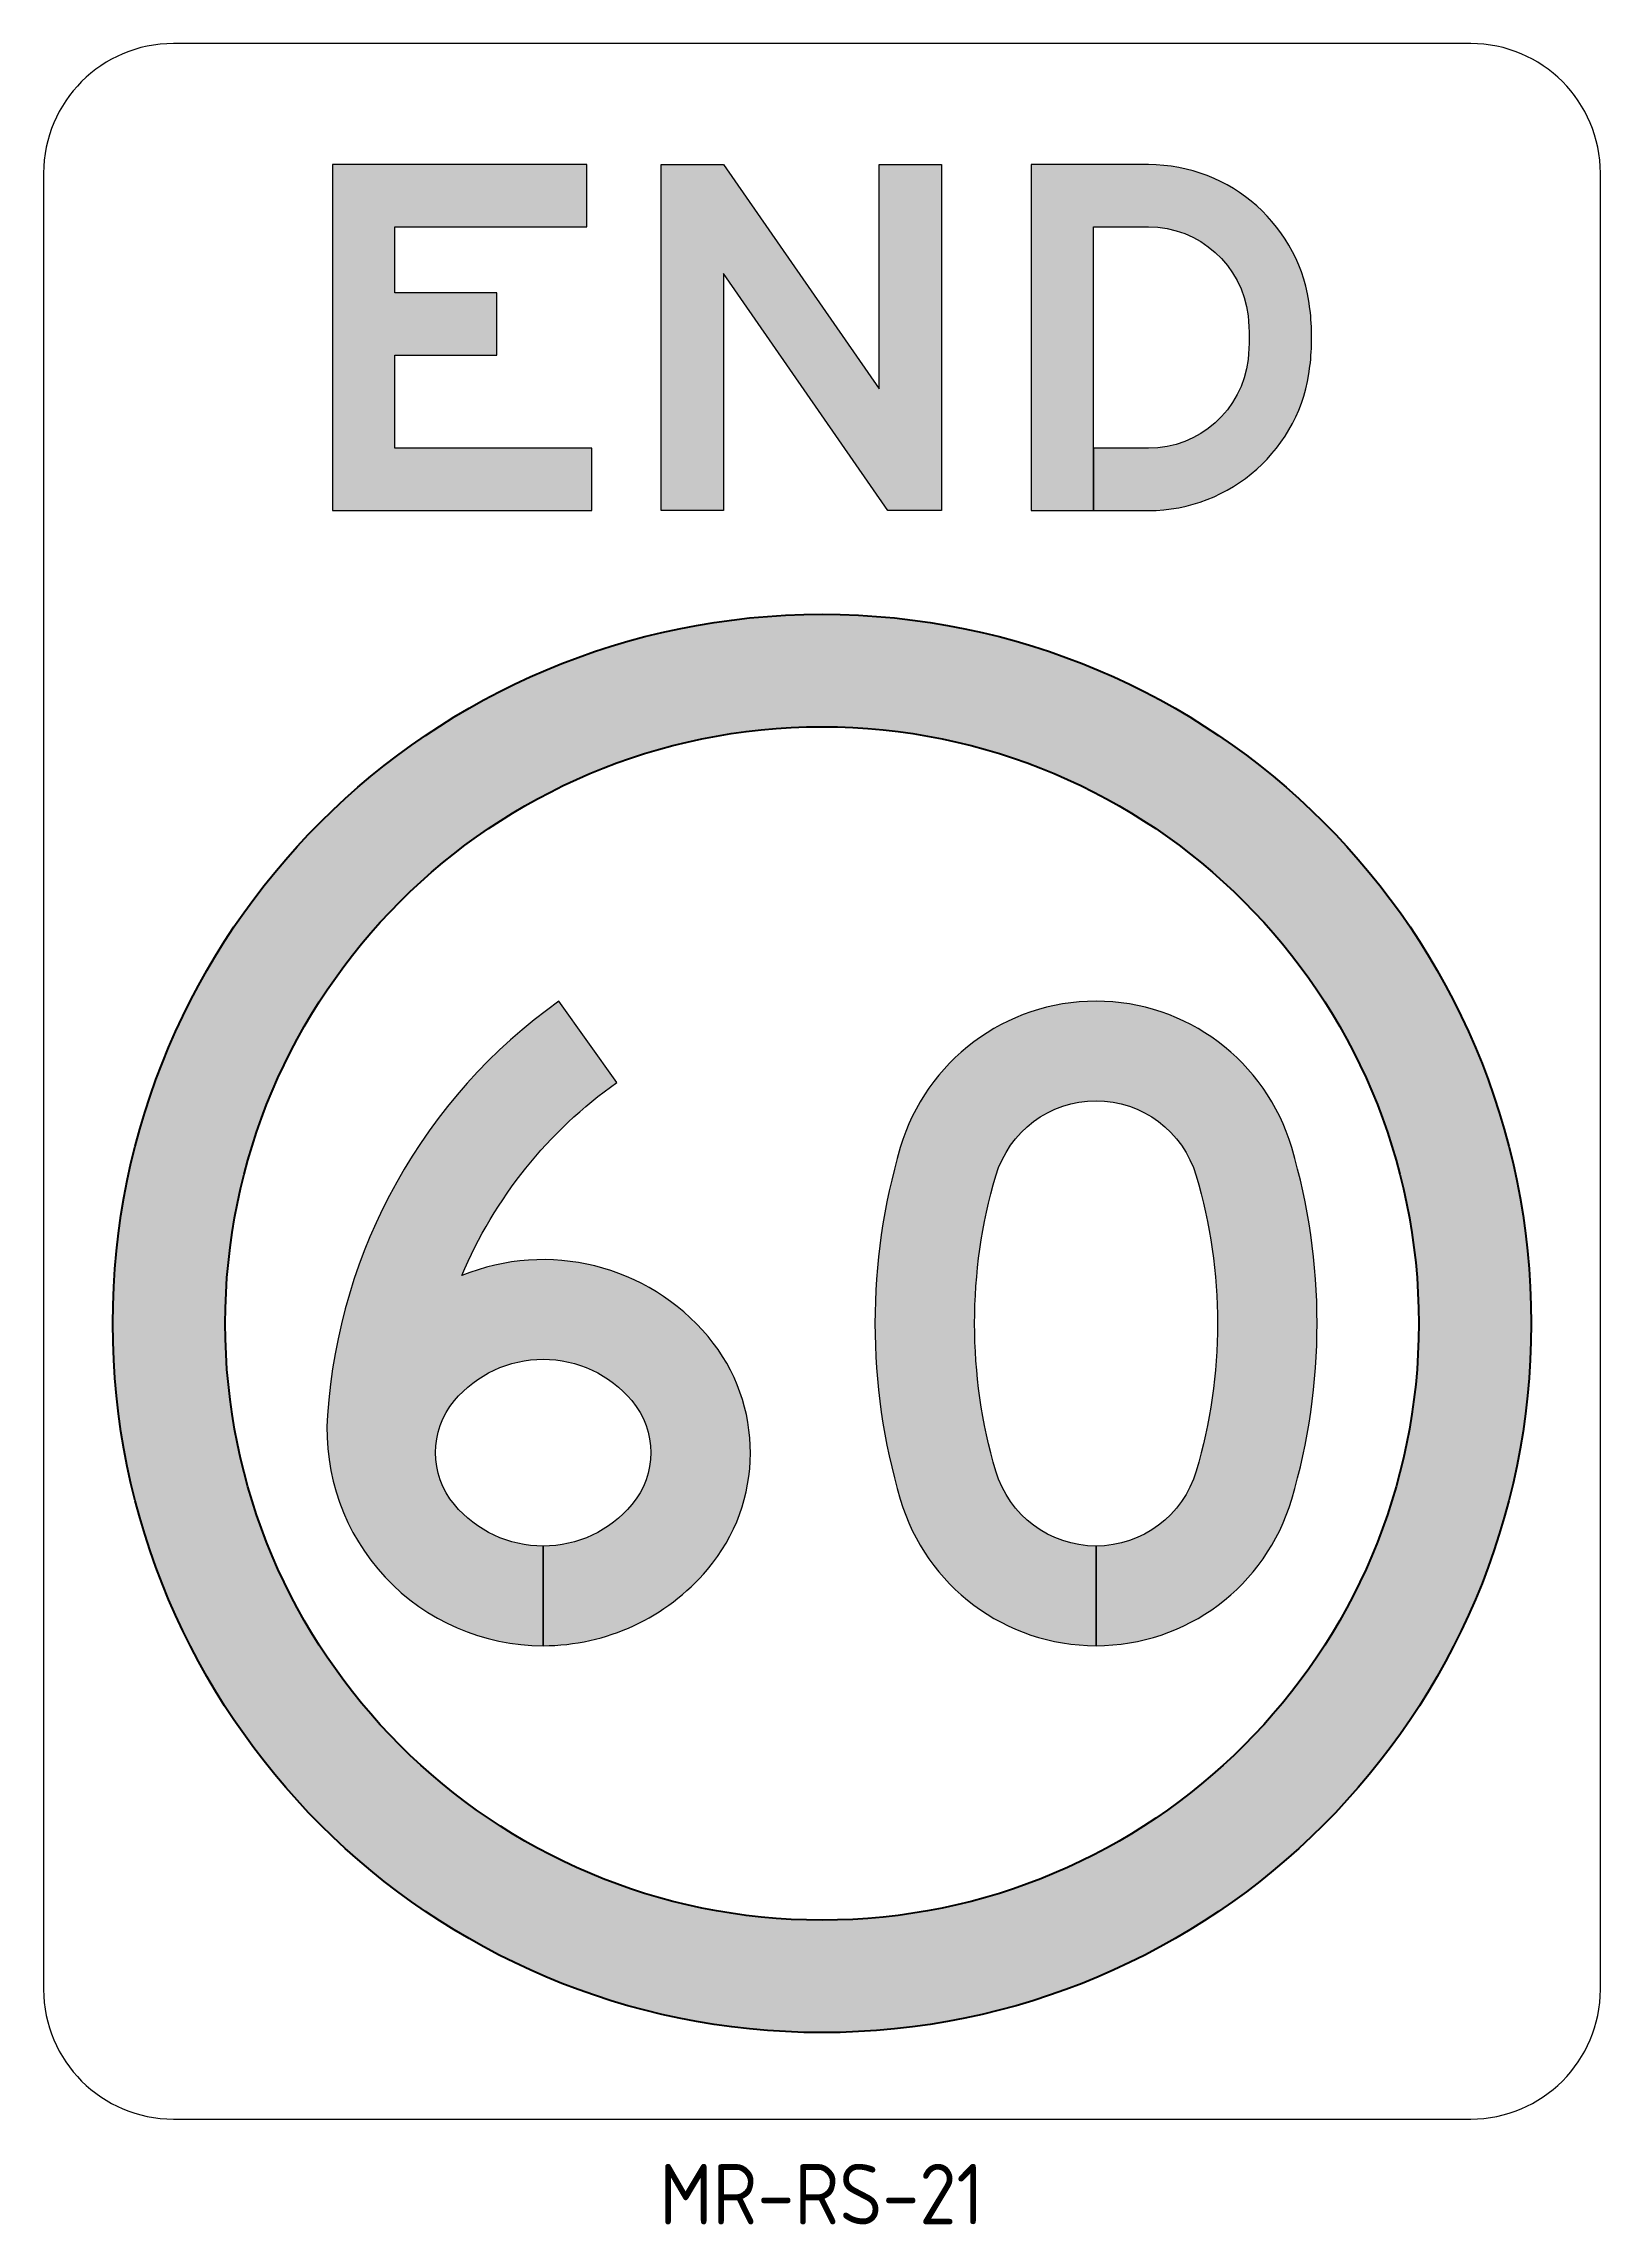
# Model space of a CAD drawing. Header units: millimetres. Extents: x 1762 to 1852, y 925 to 1051.
import ezdxf
from ezdxf.enums import TextEntityAlignment as Align

# ---------------------------------------------------------------- set-up
doc = ezdxf.new("R2010")
doc.units = ezdxf.units.MM
doc.layers.add('DIM', color=1, linetype='Continuous')
doc.layers.add('L25', color=1, linetype='Continuous')
doc.layers.add('GSBWFILL', color=1, linetype='Continuous', lineweight=0)
doc.styles.add('T35', font='isocp2.shx', dxfattribs={"height": 3.5})
doc.styles.add('TSText', font='isocp2.shx')

# ---------------------------------------------------------------- blocks, each defined once
blk = doc.blocks.new('*U12')
at = {"layer": 'GSBWFILL', "linetype": 'Continuous', "transparency": 33554687}
blk.add_lwpolyline([(-375, -600), (375, -600, 0.41421356), (450, -525), (450, 525, 0.41421356), (375, 600), (-375, 600, 0.41421356), (-450, 525), (-450, -525, 0.41421356), (-375, -600)], format="xyb", close=True, dxfattribs=at).dxf.unprotected_set("ltscale", 0)
at = {"layer": 'GSBWFILL', "color": 250, "transparency": 33554687, "style": 'TSText'}
for s in ['levels:GSCOLORFILL|GSBWFILL|GSOUTLINE', 'constructPanels:900|600|450', 'chevronShoulderRadius:300.000', 'panelStyle:MR-RS-21C.ssm', 'panelBorderRadius:300.000', 'chevronTipRadius:300.000', 'panelRoundCorners:0', 'constructPanelMode:0', 'panelStation:none', 'panelWidthLock:1', 'panelHeightLock:1', 'widthRounding:10', 'heightRounding:10', 'panelName:name', 'panelQuantity:1', 'panelMaterial:0', 'legendMaterial:0', 'panelMounting:0', 'marginAlign:9', 'panelStandard:1', 'panelSizes:', 'panelShape:0', 'version:2']:
    blk.add_text(s, height=0.001, dxfattribs=at).set_placement((0, 599.998), align=Align.CENTER)
blk = doc.blocks.new('*U4')
at = {"layer": 'GSBWFILL', "linetype": 'Continuous'}
blk.add_hatch(color=256, dxfattribs=at).paths.add_polyline_path([(0, 200), (0, 0), (150, 0), (150, 36), (36, 36), (36, 89.8), (95, 89.8), (95, 125.8), (36, 125.8), (36, 164), (147, 164), (147, 200)])
at = {"layer": 'GSBWFILL'}
blk.add_lwpolyline([(150, 36), (36, 36), (36, 89.8), (95, 89.8), (95, 125.8), (36, 125.8), (36, 164), (147, 164), (147, 200), (0, 200), (0, 0), (150, 0)], close=True, dxfattribs=at)
blk = doc.blocks.new('*U5')
at = {"layer": 'GSBWFILL', "linetype": 'Continuous'}
blk.add_hatch(color=256, dxfattribs=at).paths.add_polyline_path([(131, 0), (162, 0), (162, 200), (126, 200), (126, 70.4), (36.1, 200), (0, 200), (0, 0), (36, 0), (36, 137)])
at = {"layer": 'GSBWFILL'}
blk.add_lwpolyline([(162, 200), (162, 0), (131, 0), (36, 137), (36, 0), (0, 0), (0, 200), (36.1, 200), (126, 70.4), (126, 200)], close=True, dxfattribs=at)
blk = doc.blocks.new('*U6')
at = {"layer": 'GSBWFILL', "linetype": 'Continuous'}
blk.add_hatch(color=256, dxfattribs=at).paths.add_polyline_path([(36, 164), (67.7, 164, -0.381362), (125.3, 112.6, -0.056786), (125.3, 87.4, -0.381362), (67.7, 36), (36, 36), (36, 0), (67.7, 0, 0.381362), (161.1, 83.4, 0.056786), (161.1, 116.6, 0.381362), (67.7, 200), (0, 200), (0, 0), (36, 0)])
at = {"layer": 'GSBWFILL'}
blk.add_lwpolyline([(36, 0), (67.7, 0, 0.381362), (161.1, 83.4, 0.056786), (161.1, 116.6, 0.381362), (67.7, 200), (0, 200), (0, 0), (36, 0), (36, 164), (67.7, 164, -0.381362), (125.3, 112.6, -0.056786), (125.3, 87.4, -0.381362), (67.7, 36), (36, 36)], format="xyb", close=True, dxfattribs=at)
blk = doc.blocks.new('*U3')
at = {"layer": 'GSBWFILL', "color": 28}
for name, p in [('*U4', (0, 0)), ('*U5', (190, 0)), ('*U6', (404, 0))]:
    blk.add_blockref(name, p, dxfattribs=at)
blk = doc.blocks.new('*U2')
at = {"layer": 'GSBWFILL'}
blk.add_blockref('*U3', (-283, 0), dxfattribs=at)
blk = doc.blocks.new('SPEED_CIRCLE')
at = {"layer": 'L25'}
h = blk.add_hatch(color=256, dxfattribs=at)
edge = h.paths.add_edge_path(flags=16)
edge.add_arc((0, 0), 34.5, 0, 360)
edge = h.paths.add_edge_path()
edge.add_arc((0, 0), 41, 0, 360)
for radius in [41, 34.5]:
    blk.add_circle((0, 0), radius, dxfattribs=at)
blk = doc.blocks.new('*U10')
at = {"layer": 'GSBWFILL', "linetype": 'Continuous'}
blk.add_hatch(color=256, dxfattribs=at).paths.add_polyline_path([(0.16, 70.54, 0.43451), (69.43, -3.5), (69.43, 28.5, -0.221796), (40.93, 41.8, -0.363752), (40.93, 75.2, -0.466542), (97.92, 75.2, -0.363752), (97.92, 41.8, -0.221725), (69.44, 28.5), (69.44, -3.5, 0.219719), (122.19, 20.94, 0.365647), (122.44, 95.76, 0.325997), (43.28, 115.37, -0.138866), (93.07, 177.43), (74.51, 203.5, 0.224759)])
at = {"layer": 'GSBWFILL'}
blk.add_lwpolyline([(69.44, 28.5), (69.44, -3.5, 0.219719), (122.19, 20.94, 0.365647), (122.44, 95.76, 0.325997), (43.28, 115.37, -0.138866), (93.07, 177.43), (74.51, 203.5, 0.224759), (0.16, 70.54, 0.43451), (69.43, -3.5), (69.43, 28.5, -0.221796), (40.93, 41.8, -0.363752), (40.93, 75.2, -0.466542), (97.92, 75.2, -0.363752), (97.92, 41.8, -0.221725)], format="xyb", close=True, dxfattribs=at)
blk = doc.blocks.new('*U11')
at = {"layer": 'GSBWFILL', "linetype": 'Continuous'}
blk.add_hatch(color=256, dxfattribs=at).paths.add_polyline_path([(103.16, 147.44, -0.144124), (103.16, 52.56, -0.332561), (71.01, 28.5), (71.01, -3.5, 0.332601), (133.86, 43.52, 0.144124), (133.86, 156.48, 0.748062), (8.14, 156.48, 0.144124), (8.14, 43.52, 0.332644), (71, -3.5), (71, 28.5, -0.332644), (38.84, 52.56, -0.144124), (38.84, 147.44, -0.748062)])
at = {"layer": 'GSBWFILL'}
blk.add_lwpolyline([(71, 28.5, -0.332644), (38.84, 52.56, -0.144124), (38.84, 147.44, -0.748062), (103.16, 147.44, -0.144124), (103.16, 52.56, -0.332561), (71.01, 28.5), (71.01, -3.5, 0.332601), (133.86, 43.52, 0.144124), (133.86, 156.48, 0.748062), (8.14, 156.48, 0.144124), (8.14, 43.52, 0.332644), (71, -3.5)], format="xyb", close=True, dxfattribs=at)
blk = doc.blocks.new('*U9')
at = {"layer": 'GSBWFILL', "color": 28, "xscale": 1.799999999999999, "yscale": 1.799999999999999, "zscale": 1.799999999999999}
for name, p in [('*U10', (0, 0)), ('*U11', (316.8, 0))]:
    blk.add_blockref(name, p, dxfattribs=at)
blk = doc.blocks.new('*U8')
at = {"layer": 'GSBWFILL'}
blk.add_blockref('*U9', (0, 0), dxfattribs=at)

msp = doc.modelspace()

# ---------------------------------------------------------------- block references
at = {"layer": 'GSBWFILL', "xscale": 0.1, "yscale": 0.1, "zscale": 0.1}
for name, p in [('*U12', (1806.84, 991.04)), ('*U2', (1806.84, 1024.04)), ('*U8', (1778.22, 959.04))]:
    msp.add_blockref(name, p, dxfattribs=at)
at = {"layer": 'GSBWFILL'}
msp.add_blockref('SPEED_CIRCLE', (1806.84, 977.04), dxfattribs=at)

# ---------------------------------------------------------------- texts
at = {"layer": 'DIM', "color": 3, "insert": (1806.81, 928.45), "char_height": 3.5, "width": 16.4248, "attachment_point": 2, "style": 'T35'}
msp.add_mtext('MR-RS-21', dxfattribs=at)

doc.saveas('drawing.dxf')
